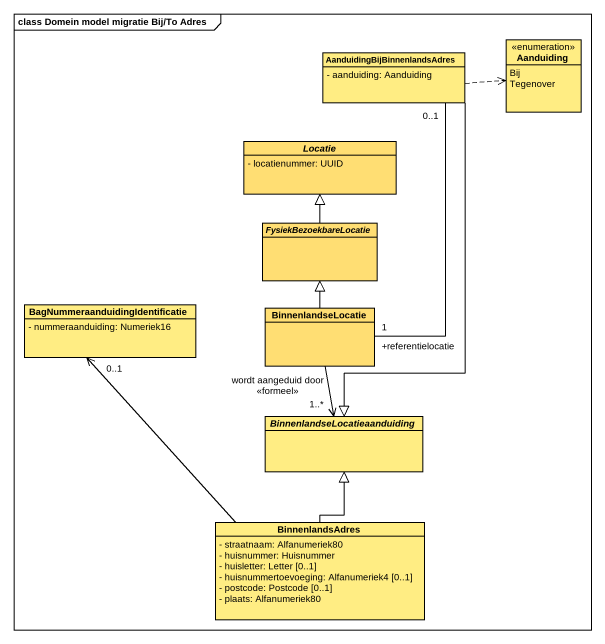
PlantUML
@startuml
mainframe class Domein model migratie Bij/To Adres
hide circle
hide empty members
skinparam classAttributeIconSize 0
class "AanduidingBijBinnenlandsAdres" as AanduidingBijBinnenlandsAdre #FFED83 {
  - aanduiding: Aanduiding
}
enum Aanduiding #FFED83 {
  Bij
  Tegenover
}
abstract class Locatie #FFDE73 {
  - locatienummer: UUID
}
abstract class FysiekBezoekbareLocatie #FFDE73
class "BagNummeraanduidingIdentificatie" as BagNummeraanduidingIdentific #FFED83 {
  - nummeraanduiding: Numeriek16
}
class BinnenlandseLocatie #FFDE73
abstract class "BinnenlandseLocatieaanduiding" as BinnenlandseLocatieaanduidin #FFED83
class BinnenlandsAdres #FFED83 {
  - straatnaam: Alfanumeriek80
  - huisnummer: Huisnummer
  - huisletter: Letter [0..1]
  - huisnummertoevoeging: Alfanumeriek4 [0..1]
  - postcode: Postcode [0..1]
  - plaats: Alfanumeriek80
}
AanduidingBijBinnenlandsAdre .right.> Aanduiding
AanduidingBijBinnenlandsAdre "0..1" -- "+referentielocatie\n1" BinnenlandseLocatie
AanduidingBijBinnenlandsAdre --|> BinnenlandseLocatieaanduidin
FysiekBezoekbareLocatie -up-|> Locatie
BagNummeraanduidingIdentific "0..1" <-- BinnenlandsAdres
BinnenlandseLocatie -up-|> FysiekBezoekbareLocatie
BinnenlandseLocatieaanduidin "1..*" <-up- BinnenlandseLocatie : wordt aangeduid door\n<<formeel>>
BinnenlandsAdres -up-|> BinnenlandseLocatieaanduidin
@enduml
